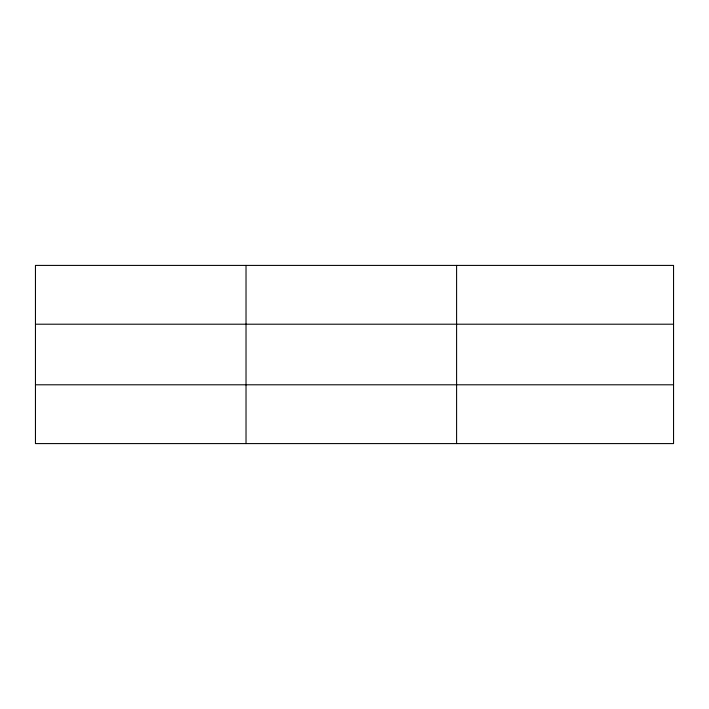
<?xml version="1.0" encoding="UTF-8"?>
<svg xmlns="http://www.w3.org/2000/svg" width="709" height="709" viewBox="0 0 709 709"><rect width="100%" height="100%" fill="white"/><g stroke="black" fill="none" stroke-linecap="round" stroke-linejoin="round"><path stroke-width="1.06" d="M246.023 443.586L246.023 265.414M456.596 443.586L456.596 265.414M673.55 324.208L673.55 265.414L35.45 265.414L35.45 443.586L673.55 443.586L673.55 324.208L35.45 324.208M35.45 384.792L673.55 384.792"/></g></svg>
